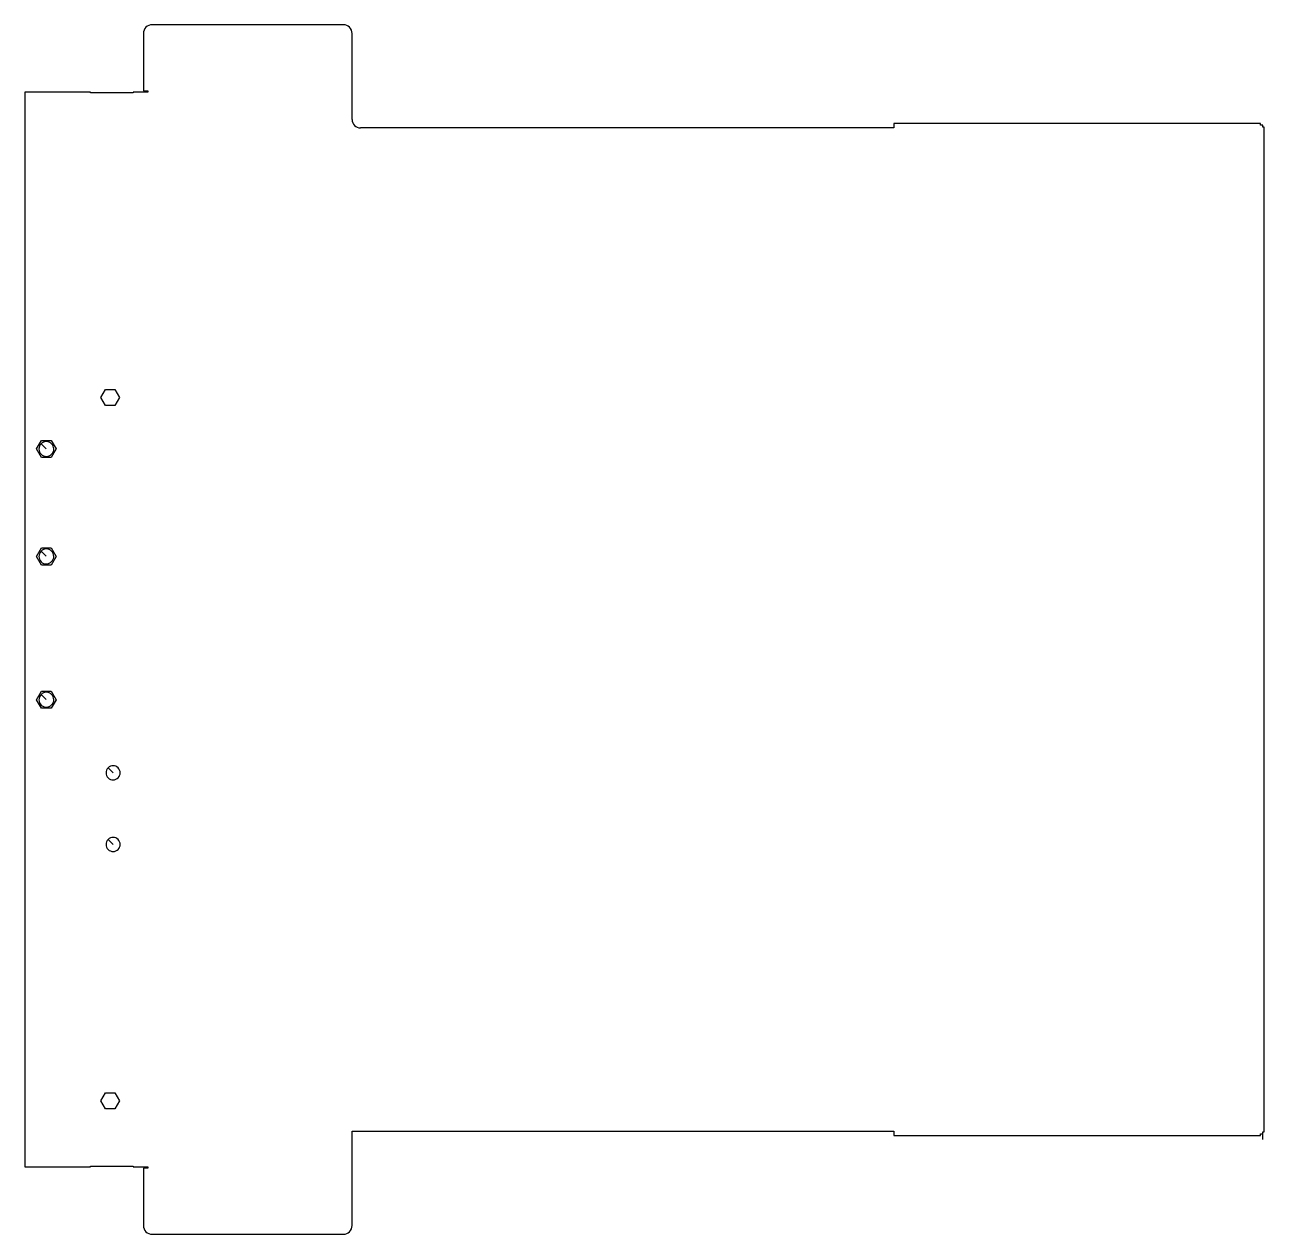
# Model space of a CAD drawing. Extents: x 128 to 993, y 6 to 851.
import ezdxf

# ---------------------------------------------------------------- set-up
doc = ezdxf.new("R2010")
doc.units = 0

msp = doc.modelspace()

# ---------------------------------------------------------------- linework, layer by layer
for p, q in [((350.81, 850.56), (217.31, 850.56)), ((211.25, 844.5), (211.25, 804.44)), ((356.87, 784.5), (356.87, 844.5)), ((211.25, 804.44), (214.25, 804.44)), ((214.25, 804.44), (214.25, 803.56)), ((174.27, 803.56), (128.44, 803.56)), ((128.44, 803.56), (128.44, 53.44)), ((174.27, 803.06), (174.27, 803.56)), ((204.15, 803.06), (174.27, 803.06)), ((214.25, 803.56), (204.15, 803.56)), ((204.15, 803.56), (204.15, 803.06)), ((735.01, 778.56), (362.81, 778.56)), ((990.89, 781.56), (735.01, 781.56)), ((735.01, 781.56), (735.01, 778.56)), ((990.89, 780.56), (990.89, 781.56)), ((992.39, 780.56), (990.89, 780.56)), ((992.39, 779.06), (992.39, 780.56)), ((993.39, 779.06), (992.39, 779.06)), ((993.39, 77.94), (993.39, 779.06)), ((181.6, 590.5), (183.22, 593.3)), ((184.83, 584.91), (181.6, 590.5)), ((183.22, 593.3), (184.83, 596.09)), ((184.83, 596.09), (191.28, 596.09)), ((191.28, 596.09), (194.51, 590.5)), ((194.51, 590.5), (191.28, 584.91)), ((191.28, 584.91), (184.83, 584.91)), ((136.57, 554.5), (140.04, 560.5)), ((140.04, 548.5), (136.57, 554.5)), ((143.28, 554.63), (139.79, 558.13)), ((140.04, 560.5), (146.96, 560.5)), ((146.96, 560.5), (150.43, 554.5)), ((150.43, 554.5), (146.96, 548.5)), ((146.96, 548.5), (140.04, 548.5)), ((136.57, 479.5), (140.04, 485.5)), ((140.04, 485.5), (146.96, 485.5)), ((146.96, 485.5), (150.43, 479.5)), ((140.04, 473.5), (136.57, 479.5)), ((143.28, 479.63), (139.79, 483.13)), ((150.43, 479.5), (146.96, 473.5)), ((146.96, 473.5), (140.04, 473.5)), ((136.57, 379.5), (140.04, 385.5)), ((143.28, 379.63), (139.79, 383.13)), ((140.04, 385.5), (146.96, 385.5)), ((146.96, 385.5), (150.43, 379.5)), ((140.04, 373.5), (136.57, 379.5)), ((146.96, 373.5), (140.04, 373.5)), ((150.43, 379.5), (146.96, 373.5)), ((190.01, 328.46), (186.52, 331.95)), ((190.01, 278.46), (186.52, 281.95)), ((183.22, 102.3), (184.83, 105.09)), ((184.83, 105.09), (191.28, 105.09)), ((191.28, 105.09), (194.51, 99.5)), ((181.6, 99.5), (183.22, 102.3)), ((184.83, 93.91), (181.6, 99.5)), ((194.51, 99.5), (191.28, 93.91)), ((191.28, 93.91), (184.83, 93.91)), ((356.87, 12.5), (356.87, 78.44)), ((356.87, 78.44), (735.01, 78.44)), ((735.01, 78.44), (735.01, 75.44)), ((992.39, 76.5), (992.39, 77.94)), ((992.39, 77.94), (993.39, 77.94)), ((735.01, 75.44), (990.89, 75.44)), ((990.89, 75.44), (990.89, 76.44)), ((990.89, 76.44), (992.33, 76.44)), ((992.39, 72.5), (992.39, 76.5)), ((128.44, 53.44), (174.27, 53.44)), ((174.27, 53.44), (174.27, 53.94)), ((174.27, 53.94), (204.15, 53.94)), ((204.15, 53.94), (204.15, 53.44)), ((204.15, 53.44), (214.25, 53.44)), ((214.25, 52.56), (211.25, 52.56)), ((211.25, 52.56), (211.25, 12.5)), ((214.25, 53.44), (214.25, 52.56)), ((217.31, 6.44), (350.81, 6.44))]:
    msp.add_line(p, q)
for centre, radius, start, end in [((217.31, 844.5), 6.06, 90, 180), ((350.81, 844.5), 6.06, 0, 90), ((362.81, 784.5), 5.94, 180, 270), ((143.5, 554.5), 5.19, 135.62445, 135), ((143.5, 479.5), 5.19, 135.62445, 135), ((143.5, 379.5), 5.19, 135.62445, 135), ((190.06, 328.5), 4.94, 135.73767, 135.08197), ((190.06, 278.5), 4.94, 135.73767, 135.08197), ((217.31, 12.5), 6.06, 180, 270), ((350.81, 12.5), 6.06, 270, 0)]:
    msp.add_arc(centre, radius, start, end)

doc.saveas('drawing.dxf')
